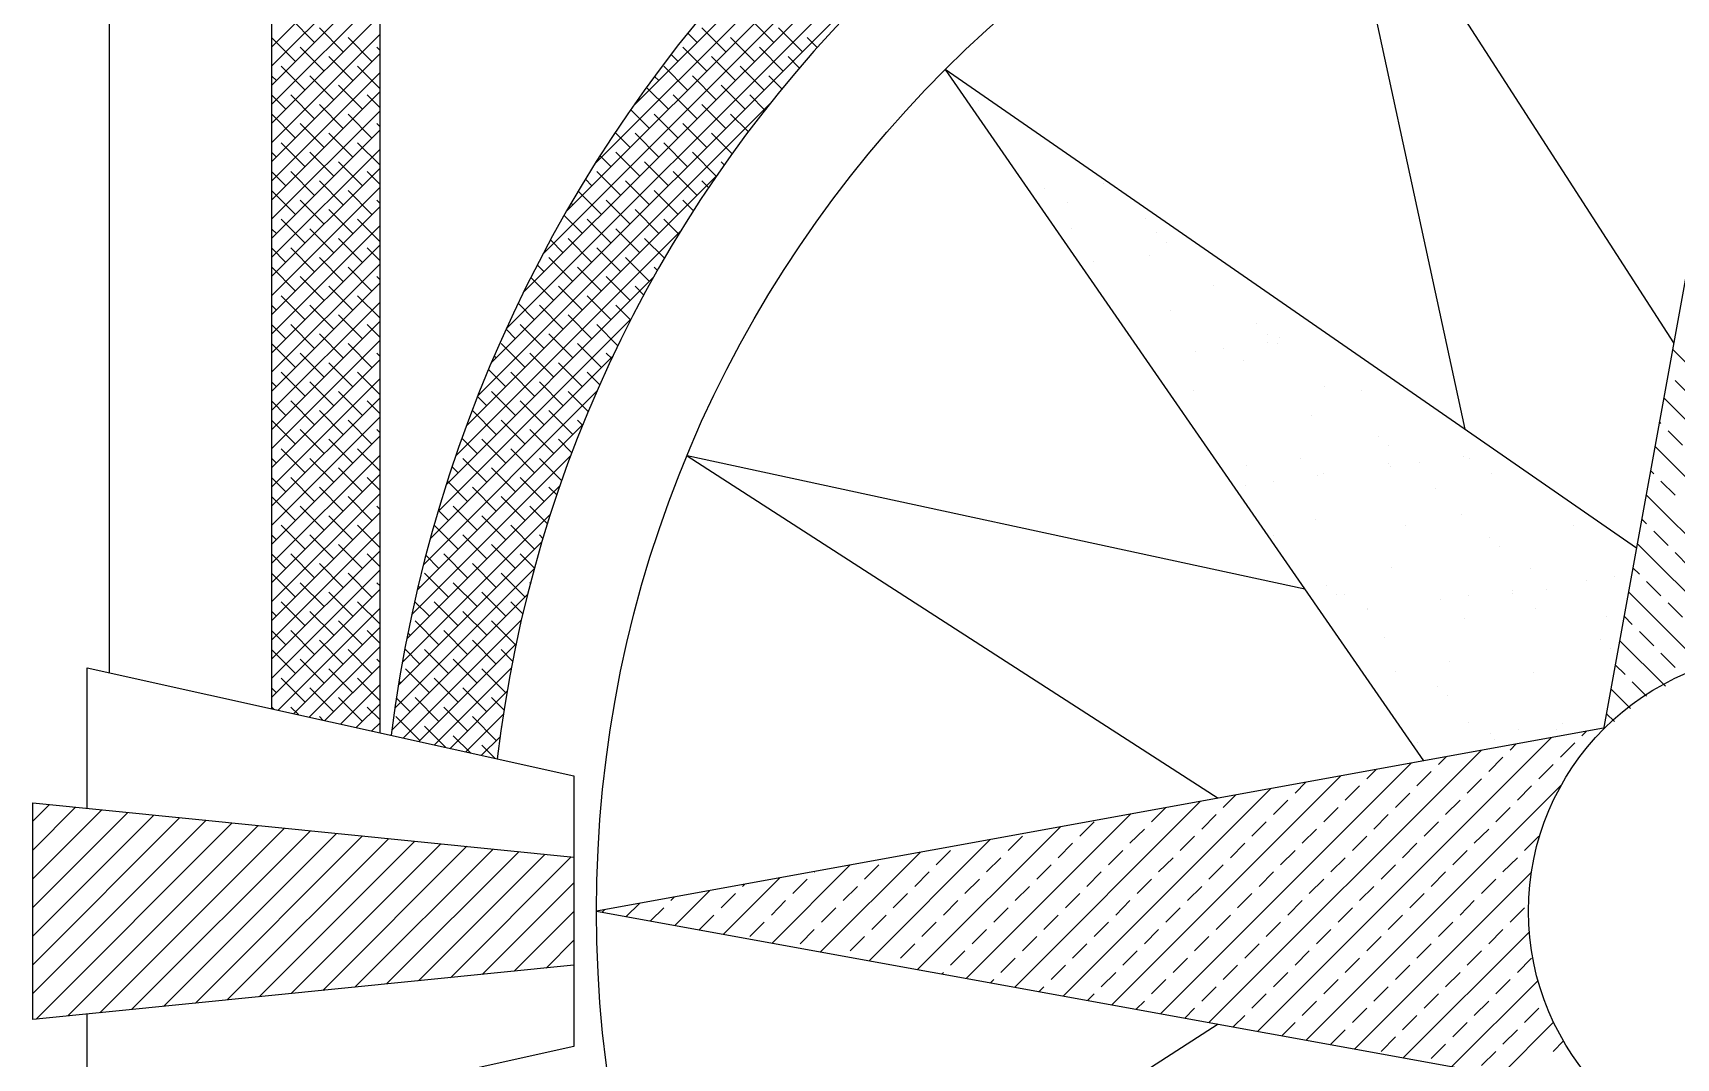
# Model space of a CAD drawing. Extents: x 51125 to 55654, y 57082 to 60324.
# Drawn here: x 51125 to 52643, y 58567 to 59515 of the extents above; entities that cross this region are included whole.
import ezdxf

# ---------------------------------------------------------------- set-up
doc = ezdxf.new("R2010")
doc.units = 0
doc.header["$LTSCALE"] = 10
doc.header["$MEASUREMENT"] = 0
doc.layers.get('0').update_dxf_attribs({"color": 3, "linetype": 'CONTINUOUS'})
doc.layers.add('7', color=7, linetype='CONTINUOUS')
doc.layers.add('BH', color=3, linetype='CONTINUOUS')

# ---------------------------------------------------------------- blocks, each defined once
blk = doc.blocks.new('*X4')
at = {"color": 0}
for p, q in [((41617.7, -10328.2), (41621.8, -10324)), ((41985.3, -10331.7), (41992.9, -10324.1)), ((41317.9, -10601.4), (41589.4, -10329.9)), ((41551.4, -10341.4), (41557, -10335.8)), ((41597.8, -10348.1), (41611, -10334.8)), ((41997.3, -10346.3), (42015.4, -10328.2)), ((42017.9, -10378.7), (42060.2, -10336.4)), ((42028.7, -10341.4), (42037.8, -10332.3)), ((42075.1, -10348.1), (42082.7, -10340.5)), ((41228.2, -10585.1), (41459.8, -10353.5)), ((41273, -10593.3), (41524.6, -10341.7)), ((41485.1, -10354.7), (41492.2, -10347.6)), ((41531.5, -10361.3), (41544.7, -10348.1)), ((41577.9, -10368), (41591.1, -10354.7)), ((42008.8, -10361.3), (42022, -10348.1)), ((42033.7, -10415.9), (42105.1, -10344.5)), ((42043.6, -10459.1), (42150, -10352.7)), ((42055.2, -10368), (42068.4, -10354.7)), ((42121.5, -10354.7), (42127.5, -10348.6)), ((41183.3, -10576.9), (41395, -10365.3)), ((41352.5, -10381.2), (41362.6, -10371.1)), ((41418.8, -10368), (41427.4, -10359.4)), ((41465.2, -10374.6), (41478.4, -10361.3)), ((41511.6, -10381.2), (41524.8, -10368)), ((42027.8, -10581), (42239.7, -10369)), ((42044.8, -10510.9), (42194.9, -10360.9)), ((42101.6, -10374.6), (42114.8, -10361.3)), ((42148, -10381.2), (42161.2, -10368)), ((42167.9, -10361.3), (42172.4, -10356.8)), ((42214.3, -10368), (42217.3, -10364.9)), ((41138.4, -10568.8), (41330.1, -10377)), ((41286.2, -10394.5), (41297.7, -10382.9)), ((41362.8, -10609.6), (41599, -10373.4)), ((41398.9, -10387.8), (41412.2, -10374.6)), ((41445.3, -10394.5), (41458.6, -10381.2)), ((41558, -10387.8), (41571.2, -10374.6)), ((42008, -10653.8), (42284.6, -10377.2)), ((42035.3, -10387.8), (42048.5, -10374.6)), ((42072.8, -10642), (42329.5, -10385.3)), ((42081.7, -10394.5), (42095, -10381.2)), ((42194.4, -10387.8), (42207.6, -10374.6)), ((42240.8, -10394.5), (42254, -10381.2)), ((42260.7, -10374.6), (42262.2, -10373.1)), ((41048.7, -10552.5), (41200.5, -10400.6)), ((41093.5, -10560.6), (41265.3, -10388.8)), ((41219.9, -10407.7), (41232.9, -10394.7)), ((41266.3, -10414.4), (41279.6, -10401.1)), ((41332.6, -10401.1), (41345.9, -10387.8)), ((41379, -10407.7), (41392.3, -10394.5)), ((41425.4, -10414.4), (41438.7, -10401.1)), ((41491.7, -10401.1), (41505, -10387.8)), ((41538.1, -10407.7), (41551.4, -10394.5)), ((42128.1, -10401.1), (42141.4, -10387.8)), ((42287.2, -10401.1), (42300.5, -10387.8)), ((41003.8, -10544.3), (41135.7, -10412.4)), ((41153.6, -10421), (41166.9, -10407.7)), ((41200, -10427.6), (41213.3, -10414.4)), ((41312.7, -10421), (41326, -10407.7)), ((41359.1, -10427.6), (41372.4, -10414.4)), ((41471.8, -10421), (41485.1, -10407.7)), ((41518.2, -10427.6), (41531.5, -10414.4)), ((40958.9, -10536.1), (41070.9, -10424.2)), ((41087.3, -10434.2), (41100.6, -10421)), ((41133.7, -10440.9), (41147, -10427.6)), ((41246.4, -10434.2), (41259.7, -10421)), ((41292.8, -10440.9), (41306.1, -10427.6)), ((41405.5, -10434.2), (41418.8, -10421)), ((41451.9, -10440.9), (41465.2, -10427.6)), ((41564.6, -10434.2), (41577.9, -10421)), ((40914, -10528), (41006.1, -10436)), ((40954.7, -10460.8), (40968, -10447.5)), ((41021, -10447.5), (41034.3, -10434.2)), ((41067.4, -10454.1), (41080.7, -10440.9)), ((41113.8, -10460.8), (41127.1, -10447.5)), ((41180.1, -10447.5), (41193.4, -10434.2)), ((41226.5, -10454.1), (41239.8, -10440.9)), ((41272.9, -10460.8), (41286.2, -10447.5)), ((41339.2, -10447.5), (41352.5, -10434.2)), ((41385.6, -10454.1), (41398.9, -10440.9)), ((41432, -10460.8), (41445.3, -10447.5)), ((41498.3, -10447.5), (41511.6, -10434.2)), ((41544.7, -10454.1), (41558, -10440.9)), ((40824.3, -10511.7), (40876.4, -10459.5)), ((40869.2, -10519.8), (40941.2, -10447.7)), ((40888.4, -10474), (40901.7, -10460.8)), ((40908.3, -10454.1), (40908.8, -10453.6)), ((41001.1, -10467.4), (41014.4, -10454.1)), ((41047.5, -10474), (41060.8, -10460.8)), ((41160.2, -10467.4), (41173.5, -10454.1)), ((41206.6, -10474), (41219.9, -10460.8)), ((41319.3, -10467.4), (41332.6, -10454.1)), ((41365.7, -10474), (41379, -10460.8)), ((41407.7, -10617.7), (41571.1, -10454.3)), ((41478.4, -10467.4), (41491.7, -10454.1)), ((41524.8, -10474), (41538.1, -10460.8)), ((40775.8, -10480.6), (40779.2, -10477.2)), ((40779.4, -10503.5), (40811.6, -10471.3)), ((40822.2, -10487.3), (40835.4, -10474)), ((40842, -10467.4), (40844, -10465.4)), ((40934.9, -10480.6), (40948.1, -10467.4)), ((40981.3, -10487.3), (40994.5, -10474)), ((41094, -10480.6), (41107.2, -10467.4)), ((41140.4, -10487.3), (41153.6, -10474)), ((41253.1, -10480.6), (41266.3, -10467.4)), ((41299.5, -10487.3), (41312.7, -10474)), ((41412.2, -10480.6), (41425.4, -10467.4)), ((41458.6, -10487.3), (41471.8, -10474)), ((40712.1, -10491.3), (40714.4, -10489)), ((40734.5, -10495.3), (40746.8, -10483.1)), ((40757, -10499.4), (40769.1, -10487.3)), ((40868.6, -10493.9), (40881.8, -10480.6)), ((40915, -10500.5), (40928.2, -10487.3)), ((41027.7, -10493.9), (41040.9, -10480.6)), ((41074.1, -10500.5), (41087.3, -10487.3)), ((41186.8, -10493.9), (41200, -10480.6)), ((41233.2, -10500.5), (41246.4, -10487.3)), ((41345.9, -10493.9), (41359.1, -10480.6)), ((41392.3, -10500.5), (41405.5, -10487.3)), ((41505, -10493.9), (41518.2, -10480.6)), ((41551.4, -10500.5), (41564.6, -10487.3)), ((40802.3, -10507.2), (40815.5, -10493.9)), ((40848.7, -10513.8), (40861.9, -10500.5)), ((40895.1, -10520.4), (40908.3, -10507.2)), ((40961.4, -10507.2), (40974.6, -10493.9)), ((41007.8, -10513.8), (41021, -10500.5)), ((41054.2, -10520.4), (41067.4, -10507.2)), ((41120.5, -10507.2), (41133.7, -10493.9)), ((41166.9, -10513.8), (41180.1, -10500.5)), ((41213.3, -10520.4), (41226.5, -10507.2)), ((41279.6, -10507.2), (41292.8, -10493.9)), ((41326, -10513.8), (41339.2, -10500.5)), ((41372.4, -10520.4), (41385.6, -10507.2)), ((41438.7, -10507.2), (41451.9, -10493.9)), ((41485.1, -10513.8), (41498.3, -10500.5)), ((41531.5, -10520.4), (41544.7, -10507.2)), ((40941.5, -10527.1), (40954.7, -10513.8)), ((40987.9, -10533.7), (41001.1, -10520.4)), ((41100.6, -10527.1), (41113.8, -10513.8)), ((41147, -10533.7), (41160.2, -10520.4)), ((41259.7, -10527.1), (41272.9, -10513.8)), ((41306.1, -10533.7), (41319.3, -10520.4)), ((41418.8, -10527.1), (41432, -10513.8)), ((41452.5, -10625.9), (41569.1, -10509.3)), ((41465.2, -10533.7), (41478.4, -10520.4)), ((41034.3, -10540.3), (41047.5, -10527.1)), ((41080.7, -10546.9), (41094, -10533.7)), ((41193.4, -10540.3), (41206.6, -10527.1)), ((41239.8, -10546.9), (41253.1, -10533.7)), ((41352.5, -10540.3), (41365.7, -10527.1)), ((41398.9, -10546.9), (41412.2, -10533.7)), ((41511.6, -10540.3), (41524.8, -10527.1)), ((41558, -10546.9), (41571.2, -10533.7)), ((41026.2, -10548.4), (41027.7, -10546.9)), ((41071.1, -10556.5), (41074.1, -10553.6)), ((41127.1, -10553.6), (41140.4, -10540.3)), ((41173.5, -10560.2), (41186.8, -10546.9)), ((41219.9, -10566.8), (41233.2, -10553.6)), ((41286.2, -10553.6), (41299.5, -10540.3)), ((41332.6, -10560.2), (41345.9, -10546.9)), ((41379, -10566.8), (41392.3, -10553.6)), ((41445.3, -10553.6), (41458.6, -10540.3)), ((41491.7, -10560.2), (41505, -10546.9)), ((41538.1, -10566.8), (41551.4, -10553.6)), ((41116, -10564.7), (41120.5, -10560.2)), ((41160.8, -10572.9), (41166.9, -10566.8)), ((41266.3, -10573.5), (41279.6, -10560.2)), ((41312.7, -10580.1), (41326, -10566.8)), ((41425.4, -10573.5), (41438.7, -10560.2)), ((41471.8, -10580.1), (41485.1, -10566.8)), ((41497.4, -10634), (41577.1, -10554.4)), ((41205.7, -10581), (41213.3, -10573.5)), ((41250.6, -10589.2), (41259.7, -10580.1)), ((41359.1, -10586.7), (41372.4, -10573.5)), ((41405.5, -10593.3), (41418.8, -10580.1)), ((41518.2, -10586.7), (41531.5, -10573.5)), ((41564.6, -10593.3), (41577.9, -10580.1)), ((41295.5, -10597.3), (41306.1, -10586.7)), ((41340.3, -10605.5), (41352.5, -10593.3)), ((41451.9, -10600), (41465.2, -10586.7)), ((41498.3, -10606.6), (41511.6, -10593.3)), ((41542.3, -10642.2), (41591.5, -10593)), ((41385.6, -10613.2), (41398.9, -10600)), ((41432, -10619.9), (41445.3, -10606.6)), ((41478.4, -10626.5), (41491.7, -10613.2)), ((41544.7, -10613.2), (41558, -10600)), ((41591.1, -10619.9), (41600.7, -10610.3)), ((41524.8, -10633.1), (41538.1, -10619.9))]:
    blk.add_line(p, q, dxfattribs=at)
blk = doc.blocks.new('*X5')
at = {"color": 0}
for p, q in [((41059.7, -9740.9), (41059.7, -9740.9)), ((41121.2, -9822.2), (41121.2, -9822.2)), ((41175.1, -9817.8), (41175.1, -9817.8)), ((41142.2, -9835.6), (41142.2, -9835.6)), ((41214.3, -9850), (41214.3, -9850)), ((41146.4, -9859), (41146.4, -9859)), ((41224.9, -9863.4), (41224.9, -9863.4)), ((41218.2, -9884), (41218.2, -9884)), ((41234.1, -9871.9), (41234.1, -9871.9)), ((41166.5, -9890.2), (41166.5, -9890.2)), ((41277.6, -9911.7), (41277.6, -9911.7)), ((41237, -9934.8), (41237, -9934.8)), ((41317.3, -9947.1), (41317.3, -9947.1)), ((41327.4, -9957.4), (41327.4, -9957.4)), ((41338.3, -9960.5), (41338.3, -9960.5)), ((41260.4, -9973.4), (41260.4, -9973.4)), ((41286.5, -9970), (41286.5, -9970)), ((41327.1, -9964.6), (41327.1, -9964.6)), ((41336.6, -9965.8), (41336.6, -9965.8)), ((41304.6, -9981.7), (41304.6, -9981.7)), ((41380.1, -10005.7), (41380.1, -10005.7)), ((41258.5, -10009.2), (41258.5, -10009.2)), ((41414.2, -10008.9), (41414.2, -10008.9)), ((41368.1, -10031.8), (41368.1, -10031.8)), ((41429.9, -10051.3), (41429.9, -10051.3)), ((41439.1, -10059.7), (41439.1, -10059.7)), ((41307.8, -10078.1), (41307.8, -10078.1)), ((41357.6, -10072.3), (41357.6, -10072.3)), ((41438.7, -10076.4), (41438.7, -10076.4)), ((41441.1, -10079.1), (41441.1, -10079.1)), ((41467.1, -10075.7), (41467.1, -10075.7)), ((41507.8, -10070.3), (41507.8, -10070.3)), ((41513.3, -10072), (41513.3, -10072)), ((41306.5, -10096.8), (41306.5, -10096.8)), ((41332.6, -10093.4), (41332.6, -10093.4)), ((41373.2, -10088), (41373.2, -10088)), ((41378.7, -10085.7), (41378.7, -10085.7)), ((41534.4, -10085.4), (41534.4, -10085.4)), ((41482.6, -10099.6), (41482.6, -10099.6)), ((41371.2, -10128.1), (41371.2, -10128.1)), ((41506.3, -10123.3), (41506.3, -10123.3)), ((41332.3, -10143.4), (41332.3, -10143.4)), ((41454.6, -10134.1), (41454.6, -10134.1)), ((41610.3, -10133.8), (41610.3, -10133.8)), ((41532.4, -10145.2), (41532.4, -10145.2)), ((41541.6, -10153.6), (41541.6, -10153.6)), ((41441.8, -10172.7), (41441.8, -10172.7)), ((41569.7, -10173.3), (41569.7, -10173.3)), ((41382, -10189), (41382, -10189)), ((41621.8, -10184.7), (41621.8, -10184.7)), ((41647.8, -10181.3), (41647.8, -10181.3)), ((41391.3, -10197.5), (41391.3, -10197.5)), ((41398, -10197.5), (41398, -10197.5)), ((41487.2, -10202.5), (41487.2, -10202.5)), ((41513.2, -10199), (41513.2, -10199)), ((41553.7, -10197.2), (41553.7, -10197.2)), ((41553.9, -10193.7), (41553.9, -10193.7)), ((41585.1, -10193.5), (41585.1, -10193.5)), ((41378.7, -10216.8), (41378.7, -10216.8)), ((41419.1, -10210.9), (41419.1, -10210.9)), ((41419.3, -10211.4), (41419.3, -10211.4)), ((41509.4, -10219.6), (41509.4, -10219.6)), ((41574.8, -10210.6), (41574.8, -10210.6)), ((41640.3, -10217.9), (41640.3, -10217.9)), ((41434.8, -10237.4), (41434.8, -10237.4)), ((41634.8, -10239.1), (41634.8, -10239.1)), ((41644.1, -10247.5), (41644.1, -10247.5)), ((41495, -10259.3), (41495, -10259.3)), ((41445, -10269.1), (41445, -10269.1)), ((41572.9, -10269.7), (41572.9, -10269.7)), ((41484.5, -10283), (41484.5, -10283)), ((41493.7, -10291.4), (41493.7, -10291.4)), ((41512.6, -10315.9), (41512.6, -10315.9)), ((41533.3, -10325.9), (41533.3, -10325.9)), ((41559.3, -10322.4), (41559.3, -10322.4)), ((41594.1, -10322.4), (41594.1, -10322.4)), ((41600, -10317.1), (41600, -10317.1)), ((41465.4, -10334.8), (41465.4, -10334.8)), ((41537.2, -10331.3), (41537.2, -10331.3)), ((42075.4, -10642.9), (42075.4, -10642.9)), ((42101.4, -10639.4), (42101.4, -10639.4)), ((42114.4, -10644.3), (42114.4, -10644.3)), ((42142.1, -10634.1), (42142.1, -10634.1)), ((42097.5, -10663), (42097.5, -10663)), ((42026.7, -10697.5), (42026.7, -10697.5)), ((42049.9, -10693.7), (42049.9, -10693.7)), ((42177.8, -10694.3), (42177.8, -10694.3)), ((42182.4, -10697.2), (42182.4, -10697.2)), ((42047.7, -10710.9), (42047.7, -10710.9)), ((42147.2, -10708.6), (42147.2, -10708.6)), ((42156.5, -10717.1), (42156.5, -10717.1)), ((41982.5, -10745.5), (41982.5, -10745.5)), ((42117.5, -10740.6), (42117.5, -10740.6)), ((41967.9, -10759.5), (41967.9, -10759.5)), ((41996.9, -10752.5), (41996.9, -10752.5)), ((42006.2, -10760.9), (42006.2, -10760.9)), ((42121.5, -10766.3), (42121.5, -10766.3)), ((42123.7, -10759.3), (42123.7, -10759.3)), ((42147.5, -10762.8), (42147.5, -10762.8)), ((42188.2, -10757.5), (42188.2, -10757.5)), ((42200, -10756.9), (42200, -10756.9)), ((42012.9, -10780.5), (42012.9, -10780.5)), ((42053.6, -10775.2), (42053.6, -10775.2)), ((41986.9, -10784), (41986.9, -10784)), ((42053, -10790.1), (42053, -10790.1)), ((42180.9, -10790.7), (42180.9, -10790.7)), ((42049.7, -10800.8), (42049.7, -10800.8)), ((42249.7, -10802.5), (42249.7, -10802.5)), ((42258.9, -10811), (42258.9, -10811)), ((42067, -10822.7), (42067, -10822.7)), ((42222.7, -10822.4), (42222.7, -10822.4)), ((41985.6, -10841.8), (41985.6, -10841.8)), ((42088.1, -10836.1), (42088.1, -10836.1)), ((42120.7, -10836.9), (42120.7, -10836.9)), ((42243.8, -10835.8), (42243.8, -10835.8)), ((42251.5, -10835.3), (42251.5, -10835.3)), ((42099.4, -10846.4), (42099.4, -10846.4)), ((42108.6, -10854.8), (42108.6, -10854.8)), ((42302.2, -10871.9), (42302.2, -10871.9)), ((42056.2, -10886.4), (42056.2, -10886.4)), ((42164, -10884.5), (42164, -10884.5)), ((42184.1, -10887), (42184.1, -10887)), ((42193.6, -10886.2), (42193.6, -10886.2)), ((42234.3, -10880.9), (42234.3, -10880.9)), ((42099.7, -10898.6), (42099.7, -10898.6)), ((42152.1, -10894.7), (42152.1, -10894.7)), ((42167.6, -10889.6), (42167.6, -10889.6)), ((42059, -10903.9), (42059, -10903.9)), ((42123.8, -10933.3), (42123.8, -10933.3)), ((42254.7, -10931.6), (42254.7, -10931.6)), ((42201.9, -10940.3), (42201.9, -10940.3)), ((42263.1, -10947.6), (42263.1, -10947.6)), ((42211.1, -10948.8), (42211.1, -10948.8)), ((42284.2, -10961), (42284.2, -10961)), ((42322.3, -10978.5), (42322.3, -10978.5)), ((42187.2, -10983.4), (42187.2, -10983.4)), ((42254.6, -10988.6), (42254.6, -10988.6)), ((42374.3, -10991.9), (42374.3, -10991.9)), ((42280.4, -11004.2), (42280.4, -11004.2)), ((42348.3, -10995.3), (42348.3, -10995.3)), ((42360.1, -11009.4), (42360.1, -11009.4)), ((42239.7, -11009.6), (42239.7, -11009.6)), ((42257.8, -11028), (42257.8, -11028)), ((42304.4, -11034.2), (42304.4, -11034.2)), ((42385.7, -11028.6), (42385.7, -11028.6)), ((42313.6, -11042.7), (42313.6, -11042.7)), ((42303.5, -11072.8), (42303.5, -11072.8)), ((42325.4, -11074.8), (42325.4, -11074.8)), ((42357.1, -11082.5), (42357.1, -11082.5)), ((42324.6, -11086.2), (42324.6, -11086.2)), ((42420.4, -11115.3), (42420.4, -11115.3)), ((42461, -11109.9), (42461, -11109.9)), ((42388.9, -11124.9), (42388.9, -11124.9)), ((42394.4, -11118.7), (42394.4, -11118.7)), ((42406.9, -11128.1), (42406.9, -11128.1)), ((42400.5, -11134.6), (42400.5, -11134.6)), ((42416.1, -11136.6), (42416.1, -11136.6)), ((42459.5, -11169.5), (42459.5, -11169.5)), ((42459.6, -11176.4), (42459.6, -11176.4)), ((42499.6, -11197.7), (42499.6, -11197.7)), ((42520.7, -11211.2), (42520.7, -11211.2)), ((42527.1, -11216.4), (42527.1, -11216.4))]:
    blk.add_line(p, q, dxfattribs=at)
blk = doc.blocks.new('*X2')
at = {"color": 0}
for p, q in [((40609.8, -9983.7), (41300.4, -9293.1)), ((40623.6, -9952.2), (41268.9, -9306.9)), ((40639.4, -9918.7), (41235.4, -9322.8)), ((40657.7, -9882.7), (41199.4, -9341.1)), ((40679.4, -9843.3), (41160, -9362.8)), ((40706, -9799.1), (41115.8, -9389.3)), ((40740.6, -9746.8), (41063.5, -9424)), ((40407, -9691.5), (40507, -9591.5)), ((40407, -9709.2), (40507, -9609.2)), ((40407, -9726.9), (40507, -9626.9)), ((40407, -9744.5), (40507, -9644.5)), ((40407, -9762.2), (40507, -9662.2)), ((40446.5, -9687.4), (40424.4, -9665.3)), ((40870.8, -9687.4), (40848.7, -9665.3)), ((40407, -9779.9), (40507, -9679.9)), ((40428.8, -9705), (40407, -9683.2)), ((40473, -9696.2), (40450.9, -9674.1)), ((40499.5, -9705), (40477.4, -9682.9)), ((40800.1, -9687.4), (40791.5, -9678.8)), ((40826.6, -9696.2), (40804.5, -9674.1)), ((40853.1, -9705), (40831, -9682.9)), ((40897.3, -9696.2), (40875.2, -9674.1)), ((40910.9, -9692.2), (40901.7, -9682.9)), ((40407, -9797.6), (40507, -9697.6)), ((40455.3, -9713.9), (40433.2, -9691.8)), ((40481.9, -9722.7), (40459.8, -9700.6)), ((40507, -9694.8), (40504, -9691.8)), ((40782.4, -9705), (40775.9, -9698.6)), ((40808.9, -9713.9), (40786.8, -9691.8)), ((40835.4, -9722.7), (40813.3, -9700.6)), ((40879.6, -9713.9), (40857.5, -9691.8)), ((40894.5, -9711.1), (40884, -9700.6)), ((40407, -9815.3), (40507, -9715.3)), ((40411.2, -9722.7), (40407, -9718.6)), ((40437.7, -9731.6), (40415.6, -9709.5)), ((40464.2, -9740.4), (40442.1, -9718.3)), ((40507, -9730.2), (40486.3, -9709.5)), ((40791.2, -9731.6), (40769.1, -9709.5)), ((40817.7, -9740.4), (40795.6, -9718.3)), ((40861.9, -9731.6), (40839.8, -9709.5)), ((40878.4, -9730.3), (40866.4, -9718.3)), ((40407, -9832.9), (40507, -9732.9)), ((40490.7, -9749.2), (40468.6, -9727.1)), ((40773.5, -9749.2), (40753.3, -9729)), ((40764.7, -9722.7), (40760.7, -9718.8)), ((40844.3, -9749.2), (40822.2, -9727.1)), ((40420, -9749.2), (40407, -9736.2)), ((40446.5, -9758.1), (40424.4, -9736)), ((40473, -9766.9), (40450.9, -9744.8)), ((40507, -9747.9), (40495.1, -9736)), ((40597.6, -10013.6), (40868, -9743.2)), ((40747, -9740.4), (40745.9, -9739.3)), ((40800.1, -9758.1), (40778, -9736)), ((40826.6, -9766.9), (40804.5, -9744.8)), ((40862.6, -9749.9), (40848.7, -9736)), ((40407, -9850.6), (40507, -9750.6)), ((40428.8, -9775.8), (40407, -9753.9)), ((40455.3, -9784.6), (40433.2, -9762.5)), ((40499.5, -9775.8), (40477.4, -9753.7)), ((40507, -9765.5), (40504, -9762.5)), ((40755.9, -9766.9), (40738.6, -9749.7)), ((40782.4, -9775.8), (40760.3, -9753.7)), ((40808.9, -9784.6), (40786.8, -9762.5)), ((40847.3, -9769.9), (40831, -9753.7)), ((40407, -9868.3), (40507, -9768.3)), ((40481.9, -9793.4), (40459.8, -9771.3)), ((40738.2, -9784.6), (40724.3, -9770.7)), ((40764.7, -9793.4), (40742.6, -9771.3)), ((40832.3, -9790.3), (40813.3, -9771.3)), ((40407, -9886), (40507, -9786)), ((40411.2, -9793.4), (40407, -9789.3)), ((40437.7, -9802.3), (40415.6, -9780.2)), ((40464.2, -9811.1), (40442.1, -9789)), ((40507, -9800.9), (40486.3, -9780.2)), ((40720.5, -9802.3), (40710.4, -9792.2)), ((40747, -9811.1), (40724.9, -9789)), ((40791.2, -9802.3), (40769.1, -9780.2)), ((40817.7, -9811.1), (40795.6, -9789)), ((40407, -9903.6), (40507, -9803.6)), ((40420, -9819.9), (40407, -9807)), ((40446.5, -9828.8), (40424.4, -9806.7)), ((40490.7, -9819.9), (40468.6, -9797.8)), ((40507, -9818.6), (40495.1, -9806.7)), ((40729.4, -9828.8), (40707.3, -9806.7)), ((40773.5, -9819.9), (40751.4, -9797.8)), ((40800.1, -9828.8), (40778, -9806.7)), ((40825, -9800.7), (40822.2, -9797.8)), ((40407, -9921.3), (40507, -9821.3)), ((40428.8, -9846.5), (40407, -9824.6)), ((40473, -9837.6), (40450.9, -9815.5)), ((40499.5, -9846.5), (40477.4, -9824.4)), ((40586.7, -10042.1), (40817.7, -9811.1)), ((40702.8, -9819.9), (40696.8, -9813.9)), ((40755.9, -9837.6), (40733.8, -9815.5)), ((40782.4, -9846.5), (40760.3, -9824.4)), ((40810.6, -9821.6), (40804.5, -9815.5)), ((40407, -9939), (40507, -9839)), ((40455.3, -9855.3), (40433.2, -9833.2)), ((40507, -9836.2), (40504, -9833.2)), ((40685.2, -9837.6), (40683.6, -9836.1)), ((40711.7, -9846.5), (40690.2, -9825)), ((40738.2, -9855.3), (40716.1, -9833.2)), ((40796.6, -9843), (40786.8, -9833.2)), ((40437.7, -9873), (40415.6, -9850.9)), ((40481.9, -9864.1), (40459.8, -9842)), ((40507, -9871.6), (40486.3, -9850.9)), ((40694, -9864.1), (40677.2, -9847.3)), ((40720.5, -9873), (40698.4, -9850.9)), ((40764.7, -9864.1), (40742.6, -9842)), ((40783, -9864.7), (40769.1, -9850.9)), ((40407, -9956.7), (40507, -9856.7)), ((40411.2, -9864.1), (40407, -9860)), ((40464.2, -9881.8), (40442.1, -9859.7)), ((40490.7, -9890.7), (40468.6, -9868.6)), ((40577, -10069.5), (40784.9, -9861.7)), ((40676.3, -9881.8), (40664.5, -9870)), ((40702.8, -9890.7), (40680.7, -9868.6)), ((40747, -9881.8), (40724.9, -9859.7)), ((40769.8, -9886.9), (40751.4, -9868.6)), ((40407, -9974.4), (40507, -9874.4)), ((40420, -9890.7), (40407, -9877.7)), ((40446.5, -9899.5), (40424.4, -9877.4)), ((40507, -9889.3), (40495.1, -9877.4)), ((40729.4, -9899.5), (40707.3, -9877.4)), ((40407, -9992), (40507, -9892)), ((40428.8, -9917.2), (40407, -9895.3)), ((40473, -9908.3), (40450.9, -9886.2)), ((40499.5, -9917.2), (40477.4, -9895.1)), ((40658.6, -9899.5), (40652.3, -9893.1)), ((40685.2, -9908.3), (40663.1, -9886.2)), ((40711.7, -9917.2), (40689.6, -9895.1)), ((40755.9, -9908.3), (40733.8, -9886.2)), ((40763.3, -9898.1), (40760.3, -9895.1)), ((40407, -10009.7), (40507, -9909.7)), ((40455.3, -9926), (40433.2, -9903.9)), ((40481.9, -9934.9), (40459.8, -9912.8)), ((40507, -9907), (40504, -9903.9)), ((40568.3, -10095.9), (40759.7, -9904.5)), ((40667.5, -9926), (40646.3, -9904.8)), ((40694, -9934.9), (40671.9, -9912.8)), ((40738.2, -9926), (40716.1, -9903.9)), ((40750.7, -9920.9), (40742.6, -9912.8)), ((40407, -10027.4), (40507, -9927.4)), ((40411.2, -9934.9), (40407, -9930.7)), ((40437.7, -9943.7), (40415.6, -9921.6)), ((40464.2, -9952.5), (40442.1, -9930.4)), ((40507, -9942.3), (40486.3, -9921.6)), ((40649.8, -9943.7), (40634.7, -9928.5)), ((40641, -9917.2), (40640.4, -9916.6)), ((40676.3, -9952.5), (40654.2, -9930.4)), ((40720.5, -9943.7), (40698.4, -9921.6)), ((40738.6, -9944.1), (40724.9, -9930.4)), ((40407, -10045.1), (40507, -9945.1)), ((40490.7, -9961.4), (40468.6, -9939.3)), ((40560.4, -10121.4), (40739.3, -9942.6)), ((40702.8, -9961.4), (40680.7, -9939.3)), ((40420, -9961.4), (40407, -9948.4)), ((40446.5, -9970.2), (40424.4, -9948.1)), ((40473, -9979), (40450.9, -9956.9)), ((40507, -9960), (40495.1, -9948.1)), ((40632.1, -9961.4), (40623.4, -9952.6)), ((40658.6, -9970.2), (40636.5, -9948.1)), ((40685.2, -9979), (40663.1, -9956.9)), ((40726.8, -9967.7), (40707.3, -9948.1)), ((40407, -10062.7), (40507, -9962.7)), ((40428.8, -9987.9), (40407, -9966.1)), ((40455.3, -9996.7), (40433.2, -9974.6)), ((40499.5, -9987.9), (40477.4, -9965.8)), ((40507, -9977.7), (40504, -9974.6)), ((40641, -9987.9), (40618.9, -9965.8)), ((40667.5, -9996.7), (40645.4, -9974.6)), ((40711.7, -9987.9), (40689.6, -9965.8)), ((40721.1, -9979.6), (40716.1, -9974.6)), ((40407, -10080.4), (40507, -9980.4)), ((40481.9, -10005.6), (40459.8, -9983.5)), ((40553.4, -10146.2), (40722.1, -9977.4)), ((40623.3, -10005.6), (40607.3, -9989.6)), ((40614.4, -9979), (40612.6, -9977.2)), ((40694, -10005.6), (40671.9, -9983.5)), ((40407, -10098.1), (40507, -9998.1)), ((40411.2, -10005.6), (40407, -10001.4)), ((40437.7, -10014.4), (40415.6, -9992.3)), ((40464.2, -10023.2), (40442.1, -10001.1)), ((40507, -10013), (40486.3, -9992.3)), ((40649.8, -10014.4), (40627.7, -9992.3)), ((40676.3, -10023.2), (40654.2, -10001.1)), ((40710, -10003.9), (40698.4, -9992.3)), ((40407, -10115.8), (40507, -10015.8)), ((40420, -10032.1), (40407, -10019.1)), ((40446.5, -10040.9), (40424.4, -10018.8)), ((40490.7, -10032.1), (40468.6, -10010)), ((40507, -10030.7), (40495.1, -10018.8)), ((40547, -10170.2), (40707.4, -10009.8)), ((40605.6, -10023.2), (40597.1, -10014.7)), ((40632.1, -10032.1), (40610, -10010)), ((40658.6, -10040.9), (40636.5, -10018.8)), ((40699.4, -10028.6), (40680.7, -10010)), ((40407, -10133.5), (40507, -10033.5)), ((40428.8, -10058.6), (40407, -10036.8)), ((40473, -10049.8), (40450.9, -10027.7)), ((40499.5, -10058.6), (40477.4, -10036.5)), ((40614.4, -10049.8), (40592.3, -10027.7)), ((40641, -10058.6), (40618.9, -10036.5)), ((40685.2, -10049.8), (40663.1, -10027.7)), ((40694.2, -10041.2), (40689.6, -10036.5)), ((40407, -10151.1), (40507, -10051.1)), ((40455.3, -10067.4), (40433.2, -10045.3)), ((40507, -10048.4), (40504, -10045.3)), ((40541.3, -10193.6), (40694.6, -10040.3)), ((40587.9, -10040.9), (40587.4, -10040.4)), ((40667.5, -10067.4), (40645.4, -10045.3)), ((40437.7, -10085.1), (40415.6, -10063)), ((40481.9, -10076.3), (40459.8, -10054.2)), ((40507, -10083.7), (40486.3, -10063)), ((40596.8, -10067.4), (40582.7, -10053.3)), ((40623.3, -10076.3), (40601.2, -10054.2)), ((40649.8, -10085.1), (40627.7, -10063)), ((40684.3, -10066.6), (40671.9, -10054.2)), ((40407, -10168.8), (40507, -10068.8)), ((40411.2, -10076.3), (40407, -10072.1)), ((40464.2, -10093.9), (40442.1, -10071.9)), ((40490.7, -10102.8), (40468.6, -10080.7)), ((40536.2, -10216.4), (40683.3, -10069.3)), ((40579.1, -10085.1), (40573.6, -10079.6)), ((40605.6, -10093.9), (40583.5, -10071.9)), ((40632.1, -10102.8), (40610, -10080.7)), ((40674.9, -10092.5), (40654.2, -10071.9)), ((40407, -10186.5), (40507, -10086.5)), ((40420, -10102.8), (40407, -10089.8)), ((40446.5, -10111.6), (40424.4, -10089.5)), ((40507, -10101.4), (40495.1, -10089.5)), ((40531.6, -10238.7), (40673.3, -10097)), ((40587.9, -10111.6), (40569.2, -10092.9)), ((40658.6, -10111.6), (40636.5, -10089.5)), ((40407, -10204.2), (40507, -10104.2)), ((40428.8, -10129.3), (40407, -10107.5)), ((40473, -10120.5), (40450.9, -10098.4)), ((40499.5, -10129.3), (40477.4, -10107.2)), ((40614.4, -10120.5), (40592.3, -10098.4)), ((40641, -10129.3), (40618.9, -10107.2)), ((40670.3, -10105.6), (40663.1, -10098.4)), ((40407, -10221.8), (40507, -10121.8)), ((40455.3, -10138.1), (40433.2, -10116)), ((40481.9, -10147), (40459.8, -10124.9)), ((40507, -10119.1), (40504, -10116)), ((40527.5, -10260.5), (40664.4, -10123.5)), ((40570.3, -10129.3), (40560.9, -10119.9)), ((40596.8, -10138.1), (40574.7, -10116)), ((40623.3, -10147), (40601.2, -10124.9)), ((40661.7, -10132.3), (40645.4, -10116)), ((40407, -10239.5), (40507, -10139.5)), ((40411.2, -10147), (40407, -10142.8)), ((40437.7, -10155.8), (40415.6, -10133.7)), ((40464.2, -10164.7), (40442.1, -10142.6)), ((40507, -10154.4), (40486.3, -10133.7)), ((40579.1, -10155.8), (40557, -10133.7)), ((40605.6, -10164.7), (40583.5, -10142.6)), ((40649.8, -10155.8), (40627.7, -10133.7)), ((40657.5, -10145.9), (40654.2, -10142.6)), ((40407, -10257.2), (40507, -10157.2)), ((40490.7, -10173.5), (40468.6, -10151.4)), ((40523.8, -10281.8), (40656.5, -10149.1)), ((40632.1, -10173.5), (40610, -10151.4)), ((40420, -10173.5), (40407, -10160.5)), ((40446.5, -10182.3), (40424.4, -10160.2)), ((40473, -10191.2), (40450.9, -10169.1)), ((40507, -10172.1), (40495.1, -10160.2)), ((40520.6, -10302.7), (40649.5, -10173.8)), ((40561.4, -10173.5), (40549.3, -10161.4)), ((40587.9, -10182.3), (40565.8, -10160.2)), ((40614.4, -10191.2), (40592.3, -10169.1)), ((40649.6, -10173.3), (40636.5, -10160.2)), ((40407, -10274.9), (40507, -10174.9)), ((40428.8, -10200), (40407, -10178.2)), ((40455.3, -10208.9), (40433.2, -10186.8)), ((40499.5, -10200), (40477.4, -10177.9)), ((40507, -10189.8), (40504, -10186.8)), ((40570.3, -10200), (40548.2, -10177.9)), ((40596.8, -10208.9), (40574.7, -10186.8)), ((40641, -10200), (40618.9, -10177.9)), ((40645.9, -10187.3), (40645.4, -10186.8)), ((40407, -10292.6), (40507, -10192.6)), ((40437.7, -10226.5), (40415.6, -10204.4)), ((40481.9, -10217.7), (40459.8, -10195.6)), ((40507, -10225.2), (40486.3, -10204.4)), ((40517.8, -10323.2), (40643.2, -10197.8)), ((40552.6, -10217.7), (40538.9, -10204)), ((40543.7, -10191.2), (40542.2, -10189.7)), ((40579.1, -10226.5), (40557, -10204.4)), ((40623.3, -10217.7), (40601.2, -10195.6)), ((40638.9, -10215.6), (40627.7, -10204.4)), ((40411.2, -10217.7), (40407, -10213.5)), ((40412.7, -10304.6), (40507, -10210.2)), ((40464.2, -10235.4), (40442.1, -10213.3)), ((40605.6, -10235.4), (40583.5, -10213.3)), ((40420, -10244.2), (40407, -10231.2)), ((40446.5, -10253), (40424.4, -10231)), ((40427.1, -10307.8), (40507, -10227.9)), ((40490.7, -10244.2), (40468.6, -10222.1)), ((40507, -10242.8), (40495.1, -10231)), ((40528.4, -10330.3), (40637.6, -10221.1)), ((40534.9, -10235.4), (40532.7, -10233.2)), ((40561.4, -10244.2), (40539.3, -10222.1)), ((40587.9, -10253), (40565.8, -10231)), ((40632.1, -10244.2), (40610, -10222.1)), ((40428.8, -10270.7), (40407, -10248.9)), ((40441.6, -10311), (40507, -10245.6)), ((40473, -10261.9), (40450.9, -10239.8)), ((40499.5, -10270.7), (40477.4, -10248.6)), ((40543.7, -10261.9), (40529.8, -10247.9)), ((40542.9, -10333.5), (40632.6, -10243.7)), ((40570.3, -10270.7), (40548.2, -10248.6)), ((40614.4, -10261.9), (40592.3, -10239.8)), ((40629.5, -10259.2), (40618.9, -10248.6)), ((40455.3, -10279.6), (40433.2, -10257.5)), ((40456.1, -10314.2), (40507, -10263.3)), ((40507, -10260.5), (40504, -10257.5)), ((40596.8, -10279.6), (40574.7, -10257.5)), ((40437.7, -10297.2), (40415.6, -10275.1)), ((40481.9, -10288.4), (40459.8, -10266.3)), ((40507, -10295.9), (40486.3, -10275.1)), ((40526.1, -10279.6), (40524.5, -10278)), ((40552.6, -10288.4), (40530.5, -10266.3)), ((40579.1, -10297.2), (40557, -10275.1)), ((40557.3, -10336.7), (40628.2, -10265.8)), ((40623.3, -10288.4), (40601.2, -10266.3)), ((40411.2, -10288.4), (40407, -10284.3)), ((40464.2, -10306.1), (40442.1, -10284)), ((40490.7, -10314.9), (40468.6, -10292.8)), ((40470.5, -10317.4), (40507, -10280.9)), ((40534.9, -10306.1), (40522, -10293.2)), ((40561.4, -10314.9), (40539.3, -10292.8)), ((40571.8, -10339.9), (40624.3, -10287.4)), ((40605.6, -10306.1), (40583.5, -10284)), ((40621.5, -10304.3), (40610, -10292.8)), ((40408.8, -10303.7), (40407, -10301.9)), ((40431.5, -10308.7), (40424.4, -10301.7)), ((40454.2, -10313.8), (40450.9, -10310.5)), ((40485, -10320.6), (40507, -10298.6)), ((40507, -10313.5), (40495.1, -10301.7)), ((40543.7, -10332.6), (40521.6, -10310.5)), ((40587.9, -10323.8), (40565.8, -10301.7)), ((40586.2, -10343.1), (40620.9, -10308.5)), ((40614.4, -10332.6), (40592.3, -10310.5)), ((40499.5, -10323.8), (40507, -10316.3)), ((40567.8, -10339), (40548.2, -10319.3)), ((40619.2, -10319.7), (40618.9, -10319.3)), ((40590.6, -10344.1), (40574.7, -10328.2)), ((40600.7, -10346.3), (40617.9, -10329.2)), ((40613.3, -10349.1), (40601.2, -10337)), ((40615.2, -10349.6), (40615.3, -10349.4))]:
    blk.add_line(p, q, dxfattribs=at)
blk = doc.blocks.new('*X3')
at = {"color": 0}
for p, q in [((40186.2, -10407.3), (40201.6, -10391.9)), ((40186.2, -10433.8), (40225.7, -10394.3)), ((40186.2, -10460.3), (40249.8, -10396.7)), ((40186.2, -10486.8), (40273.9, -10399.1)), ((40186.2, -10513.3), (40298, -10401.5)), ((40186.2, -10539.9), (40322.1, -10403.9)), ((40186.2, -10566.4), (40346.2, -10406.3)), ((40189.1, -10590.1), (40370.4, -10408.8)), ((40218.5, -10587.1), (40394.5, -10411.2)), ((40248, -10584.2), (40418.6, -10413.6)), ((40277.4, -10581.2), (40442.7, -10416)), ((40306.9, -10578.3), (40466.8, -10418.4)), ((40336.4, -10575.3), (40490.9, -10420.8)), ((40365.8, -10572.4), (40515, -10423.2)), ((40395.3, -10569.4), (40539.1, -10425.6)), ((40424.8, -10566.5), (40563.2, -10428)), ((40454.2, -10563.5), (40587.3, -10430.4)), ((40483.7, -10560.6), (40611.4, -10432.9)), ((40513.1, -10557.6), (40635.5, -10435.3)), ((40542.6, -10554.7), (40659.6, -10437.7)), ((40572.1, -10551.8), (40683.7, -10440.1)), ((40601.5, -10548.8), (40686.2, -10464.1)), ((40631, -10545.9), (40686.2, -10490.6)), ((40660.5, -10542.9), (40686.2, -10517.2))]:
    blk.add_line(p, q, dxfattribs=at)

msp = doc.modelspace()

# ---------------------------------------------------------------- linework, layer by layer
at = {"layer": '7'}
for points in [[(51195.5, 58923.4), (51195.5, 60253), (52525.1, 60253)], [(51345.5, 58890), (51345.5, 60103), (52558.4, 60103)], [(51445.5, 58867.8), (51445.5, 60003), (52580.6, 60003)], [(52914.9, 58871.1), (52745.5, 59803), (52576, 58871.1)], [(52641, 59228.3), (52324.5, 59719.3), (52447.9, 59148.3)], [(52606.5, 59038.5), (51967.6, 59480.8), (52409.9, 58842)], [(52300.1, 59000.6), (51729.2, 59123.9), (52220.1, 58807.5)], [(51174.7, 58798), (51174.7, 58928), (51624.7, 58828), (51624.7, 58578)], [(52576.2, 58872.2), (51645.5, 58703), (52576.2, 58533.8)], [(51624.7, 58578), (51174.7, 58478), (51174.7, 58608)], [(52220.1, 58598.5), (51729.2, 58282), (52300.1, 58405.4)]]:
    msp.add_lwpolyline(points, dxfattribs=at)
msp.add_lwpolyline([(51624.7, 58653), (51124.7, 58603), (51124.7, 58803), (51624.7, 58753)], close=True, dxfattribs=at)
msp.add_circle((52745.5, 58703), 1100, dxfattribs=at)
for radius, start, end in [(1300, 97.1833, 172.8167), (1200, 96.7364, 173.2636)]:
    msp.add_arc((52745.5, 58703), radius, start, end, dxfattribs=at)
at = {"layer": 'BH'}
msp.add_circle((52745.5, 58703), 238.7, dxfattribs=at)

# ---------------------------------------------------------------- block references
for name in ['*X3', '*X2', '*X5', '*X4']:
    msp.add_blockref(name, (10938.5, 69193.3), dxfattribs=at)
for name, p, rotation in [('*X4', (42254.6, 16892.9), 90), ('*X5', (63235.8, 100510), 270)]:
    msp.add_blockref(name, p, dxfattribs=dict(at, rotation=rotation))

doc.saveas('drawing.dxf')
